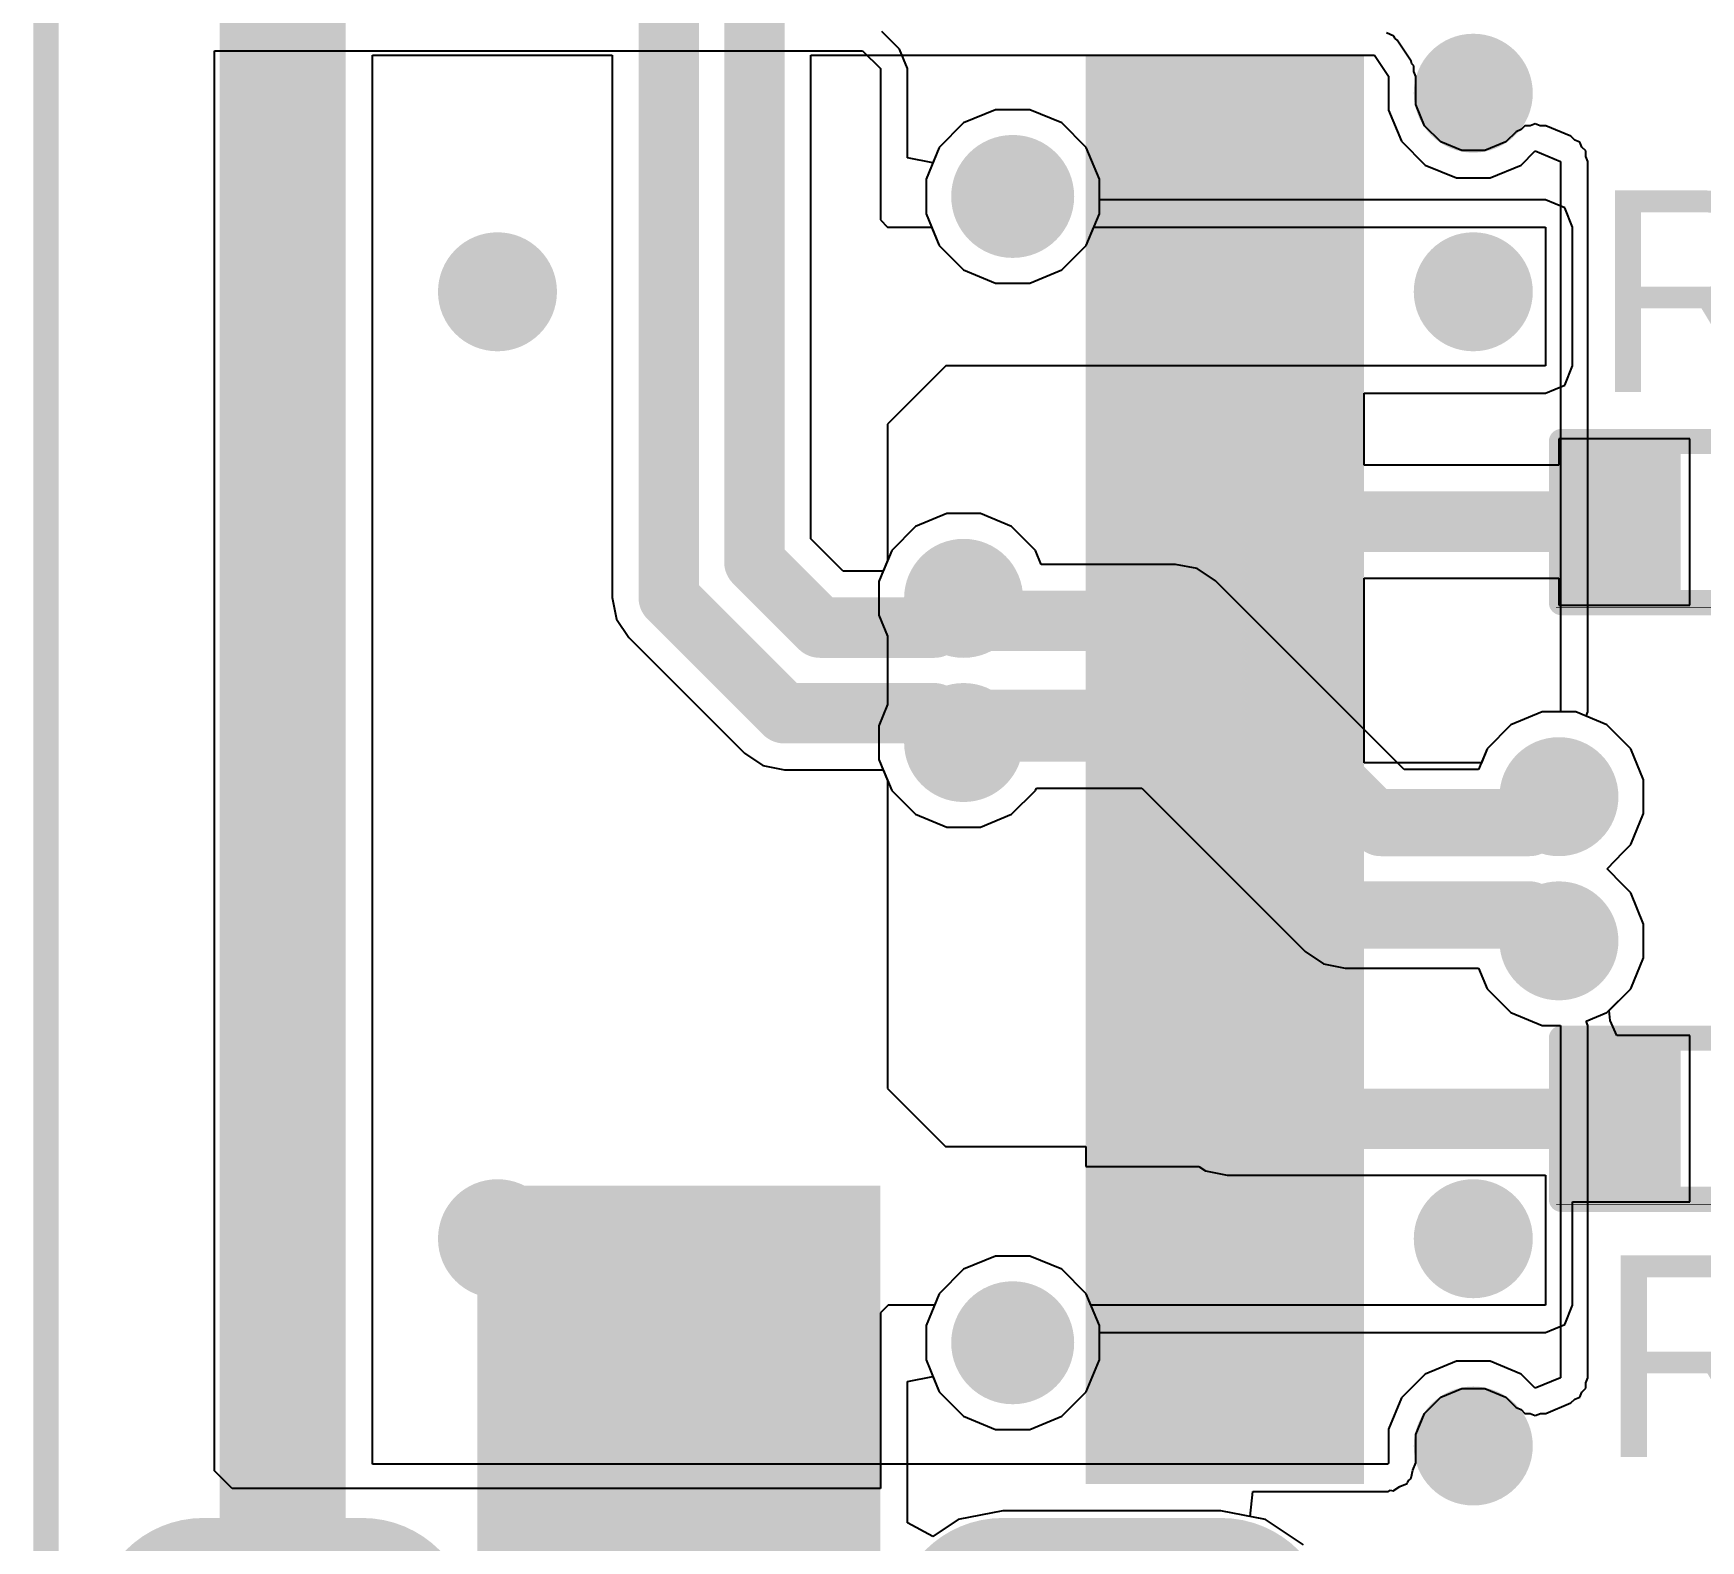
# Model space of a CAD drawing. Header units: millimetres. Extents: x -4.8 to 36.7, y -5.3 to 57.6.
# Drawn here: x -4.8 to 3.6, y 21.84 to 29.44 of the extents above; entities that cross this region are included whole.
import ezdxf

# ---------------------------------------------------------------- set-up
doc = ezdxf.new("R2010")
doc.units = ezdxf.units.MM
for name, color, linetype in [('BottomLayer', 5, 'Continuous'), ('BottomSolder', 6, 'Continuous'), ('MultiLayer', 9, 'Continuous'), ('PadHoleLayer', 156, 'Continuous'), ('TopLayer', 1, 'Continuous'), ('TopOverlay', 2, 'Continuous'), ('TopPaste', 8, 'Continuous'), ('TopSolder', 216, 'Continuous'), ('ViaHoleLayer', 16, 'Continuous')]:
    doc.layers.add(name, color=color, linetype=linetype)
doc.styles.add('Arial', font='arial.ttf', dxfattribs={"height": 0.2})

# ---------------------------------------------------------------- blocks, each defined once
blk = doc.blocks.new('R___0402_67')
at = {"layer": 'TopLayer'}
for points in [[(-0.6985, -0.3175), (-0.6985, 0.3175), (-0.2412999999999999, 0.3175), (-0.2413, -0.3175)], [(0.2412999999999999, -0.3175), (0.2413, 0.3175), (0.6985, 0.3175), (0.6985, -0.3175)]]:
    blk.add_hatch(color=1, dxfattribs=at).paths.add_polyline_path(points)
at = {"layer": 'TopPaste'}
for points in [[(-0.6985, -0.3175), (-0.6985, 0.3175), (-0.2412999999999999, 0.3175), (-0.2413, -0.3175)], [(0.2412999999999999, -0.3175), (0.2413, 0.3175), (0.6985, 0.3175), (0.6985, -0.3175)]]:
    blk.add_hatch(color=8, dxfattribs=at).paths.add_polyline_path(points)
at = {"layer": 'TopSolder'}
for points in [[(-0.75350116, -0.37250116), (-0.75350116, 0.37250116), (-0.1862988399999999, 0.37250116), (-0.18629884, -0.37250116)], [(0.1862988399999999, -0.37250116), (0.18629884, 0.37250116), (0.75350116, 0.37250116), (0.75350116, -0.37250116)]]:
    blk.add_hatch(color=216, dxfattribs=at).paths.add_polyline_path(points)
at = {"layer": 'TopOverlay'}
for points, const_width in [([(-0.7874, 0.4064), (0.7874, 0.4064)], 0.127), ([(-0.7874, -0.4064), (-0.7874, 0.4064)], 0.127), ([(0.7874, -0.4064), (0.7874, 0.4064)], 0.127), ([(-0.7874, -0.4064), (0.7874, -0.4064)], 0.127), ([(-0.8128, -0.4318), (0.8128, -0.4318)], 0.0032258)]:
    blk.add_lwpolyline(points, dxfattribs=dict(at, const_width=const_width))
for points, const_width in [([(-0.8191499999999999, 0.4064, 1), (-0.7556499999999999, 0.4064, 1)], 0.0635), ([(-0.8191499999999999, 0.4064, 1), (-0.7556499999999999, 0.4064, 1)], 0.0635), ([(0.7556499999999999, 0.4064, 1), (0.8191499999999999, 0.4064, 1)], 0.0635), ([(0.7556499999999999, 0.4064, 1), (0.8191499999999999, 0.4064, 1)], 0.0635), ([(-0.8191499999999999, -0.4064, 1), (-0.7556499999999999, -0.4064, 1)], 0.0635), ([(-0.8191499999999999, -0.4064, 1), (-0.7556499999999999, -0.4064, 1)], 0.0635), ([(0.7556499999999999, -0.4064, 1), (0.8191499999999999, -0.4064, 1)], 0.0635), ([(0.7556499999999999, -0.4064, 1), (0.8191499999999999, -0.4064, 1)], 0.0635), ([(-0.81360518, -0.4318, 1), (-0.8119948199999999, -0.4318, 1)], 0.0016129), ([(0.8119948199999999, -0.4318, 1), (0.81360518, -0.4318, 1)], 0.0016129)]:
    blk.add_lwpolyline(points, format="xyb", close=True, dxfattribs=dict(at, const_width=const_width))
blk = doc.blocks.new('R___0402_68')
at = {"layer": 'TopLayer'}
for points in [[(-0.6985, -0.3175), (-0.6985, 0.3175), (-0.2412999999999999, 0.3175), (-0.2413, -0.3175)], [(0.2412999999999999, -0.3175), (0.2413, 0.3175), (0.6985, 0.3175), (0.6985, -0.3175)]]:
    blk.add_hatch(color=1, dxfattribs=at).paths.add_polyline_path(points)
at = {"layer": 'TopPaste'}
for points in [[(-0.6985, -0.3175), (-0.6985, 0.3175), (-0.2412999999999999, 0.3175), (-0.2413, -0.3175)], [(0.2412999999999999, -0.3175), (0.2413, 0.3175), (0.6985, 0.3175), (0.6985, -0.3175)]]:
    blk.add_hatch(color=8, dxfattribs=at).paths.add_polyline_path(points)
at = {"layer": 'TopSolder'}
for points in [[(-0.75350116, -0.37250116), (-0.75350116, 0.37250116), (-0.1862988399999999, 0.37250116), (-0.18629884, -0.37250116)], [(0.1862988399999999, -0.37250116), (0.18629884, 0.37250116), (0.75350116, 0.37250116), (0.75350116, -0.37250116)]]:
    blk.add_hatch(color=216, dxfattribs=at).paths.add_polyline_path(points)
at = {"layer": 'TopOverlay'}
for points, const_width in [([(-0.7874, 0.4064), (0.7874, 0.4064)], 0.127), ([(-0.7874, -0.4064), (-0.7874, 0.4064)], 0.127), ([(0.7874, -0.4064), (0.7874, 0.4064)], 0.127), ([(-0.7874, -0.4064), (0.7874, -0.4064)], 0.127), ([(-0.8128, -0.4318), (0.8128, -0.4318)], 0.0032258)]:
    blk.add_lwpolyline(points, dxfattribs=dict(at, const_width=const_width))
for points, const_width in [([(-0.8191499999999999, 0.4064, 1), (-0.7556499999999999, 0.4064, 1)], 0.0635), ([(-0.8191499999999999, 0.4064, 1), (-0.7556499999999999, 0.4064, 1)], 0.0635), ([(0.7556499999999999, 0.4064, 1), (0.8191499999999999, 0.4064, 1)], 0.0635), ([(0.7556499999999999, 0.4064, 1), (0.8191499999999999, 0.4064, 1)], 0.0635), ([(-0.8191499999999999, -0.4064, 1), (-0.7556499999999999, -0.4064, 1)], 0.0635), ([(-0.8191499999999999, -0.4064, 1), (-0.7556499999999999, -0.4064, 1)], 0.0635), ([(0.7556499999999999, -0.4064, 1), (0.8191499999999999, -0.4064, 1)], 0.0635), ([(0.7556499999999999, -0.4064, 1), (0.8191499999999999, -0.4064, 1)], 0.0635), ([(-0.81360518, -0.4318, 1), (-0.8119948199999999, -0.4318, 1)], 0.0016129), ([(0.8119948199999999, -0.4318, 1), (0.81360518, -0.4318, 1)], 0.0016129)]:
    blk.add_lwpolyline(points, format="xyb", close=True, dxfattribs=dict(at, const_width=const_width))
blk = doc.blocks.new('TYPE_C_31_M_12__73')
at = {"layer": 'BottomLayer'}
h = blk.add_hatch(color=5, dxfattribs=at)
edge = h.paths.add_edge_path()
edge.add_arc((-4.3249977, 2.35500164), 0.4499991, 0, 180)
edge.add_line((-4.7749968, 2.35500164), (-4.7749968, 1.25499876))
edge.add_arc((-4.3249977, 1.25499876), 0.4499991, 180, 360)
edge.add_line((-3.8749986, 1.25499876), (-3.8749986, 2.35500164))
h = blk.add_hatch(color=5, dxfattribs=at)
edge = h.paths.add_edge_path()
edge.add_arc((4.32500024, 1.25499876), 0.4499991, 180, 360)
edge.add_line((4.77499934, 1.25499876), (4.77499934, 2.35500164))
edge.add_arc((4.32500024, 2.35500164), 0.4499991, 0, 180)
edge.add_line((3.87500114, 2.35500164), (3.87500114, 1.25499876))
h = blk.add_hatch(color=5, dxfattribs=at)
edge = h.paths.add_edge_path()
edge.add_arc((-4.3249977, -2.77499953), 0.4499991, 180, 360)
edge.add_line((-3.8749986, -2.77499953), (-3.8749986, -1.97499859))
edge.add_arc((-4.3249977, -1.97499859), 0.4499991, 0, 180)
edge.add_line((-4.7749968, -1.97499859), (-4.7749968, -2.77499953))
h = blk.add_hatch(color=5, dxfattribs=at)
edge = h.paths.add_edge_path()
edge.add_arc((4.32500024, -2.77499953), 0.4499991, 180, 360)
edge.add_line((4.77499934, -2.77499953), (4.77499934, -1.97499859))
edge.add_arc((4.32500024, -1.97499859), 0.4499991, 0, 180)
edge.add_line((3.87500114, -1.97499859), (3.87500114, -2.77499953))
at = {"layer": 'BottomSolder'}
h = blk.add_hatch(color=6, dxfattribs=at)
edge = h.paths.add_edge_path()
edge.add_arc((-4.3249977, 2.35500164), 0.5515991, 0, 180)
edge.add_line((-4.8765968, 2.35500164), (-4.8765968, 1.25499876))
edge.add_arc((-4.3249977, 1.25499876), 0.5515991, 180, 360)
edge.add_line((-3.7733986, 1.25499876), (-3.7733986, 2.35500164))
h = blk.add_hatch(color=6, dxfattribs=at)
edge = h.paths.add_edge_path()
edge.add_arc((4.32500024, 1.25499876), 0.5515991, 180, 360)
edge.add_line((4.876599339999999, 1.25499876), (4.876599339999999, 2.35500164))
edge.add_arc((4.32500024, 2.35500164), 0.5515991, 0, 180)
edge.add_line((3.77340114, 2.35500164), (3.77340114, 1.25499876))
h = blk.add_hatch(color=6, dxfattribs=at)
edge = h.paths.add_edge_path()
edge.add_arc((-2.8899993, 1.30499866), 0.1016, 0, 360)
h = blk.add_hatch(color=6, dxfattribs=at)
edge = h.paths.add_edge_path()
edge.add_arc((2.89000184, 1.30499866), 0.1016, 0, 360)
h = blk.add_hatch(color=6, dxfattribs=at)
edge = h.paths.add_edge_path()
edge.add_arc((-4.3249977, -2.77499953), 0.5515991, 180, 360)
edge.add_line((-3.7733986, -2.77499953), (-3.7733986, -1.97499859))
edge.add_arc((-4.3249977, -1.97499859), 0.5515991, 0, 180)
edge.add_line((-4.8765968, -1.97499859), (-4.8765968, -2.77499953))
h = blk.add_hatch(color=6, dxfattribs=at)
edge = h.paths.add_edge_path()
edge.add_arc((4.32500024, -2.77499953), 0.5515991, 180, 360)
edge.add_line((4.876599339999999, -2.77499953), (4.876599339999999, -1.97499859))
edge.add_arc((4.32500024, -1.97499859), 0.5515991, 0, 180)
edge.add_line((3.77340114, -1.97499859), (3.77340114, -2.77499953))
at = {"layer": 'MultiLayer'}
h = blk.add_hatch(color=9, dxfattribs=at)
edge = h.paths.add_edge_path()
edge.add_arc((-4.3249977, 2.35500164), 0.4499991, 0, 180)
edge.add_line((-4.7749968, 2.35500164), (-4.7749968, 1.25499876))
edge.add_arc((-4.3249977, 1.25499876), 0.4499991, 180, 360)
edge.add_line((-3.8749986, 1.25499876), (-3.8749986, 2.35500164))
h = blk.add_hatch(color=9, dxfattribs=at)
edge = h.paths.add_edge_path()
edge.add_arc((4.32500024, 1.25499876), 0.4499991, 180, 360)
edge.add_line((4.77499934, 1.25499876), (4.77499934, 2.35500164))
edge.add_arc((4.32500024, 2.35500164), 0.4499991, 0, 180)
edge.add_line((3.87500114, 2.35500164), (3.87500114, 1.25499876))
h = blk.add_hatch(color=9, dxfattribs=at)
edge = h.paths.add_edge_path()
edge.add_arc((-4.3249977, -2.77499953), 0.4499991, 180, 360)
edge.add_line((-3.8749986, -2.77499953), (-3.8749986, -1.97499859))
edge.add_arc((-4.3249977, -1.97499859), 0.4499991, 0, 180)
edge.add_line((-4.7749968, -1.97499859), (-4.7749968, -2.77499953))
h = blk.add_hatch(color=9, dxfattribs=at)
edge = h.paths.add_edge_path()
edge.add_arc((4.32500024, -2.77499953), 0.4499991, 180, 360)
edge.add_line((4.77499934, -2.77499953), (4.77499934, -1.97499859))
edge.add_arc((4.32500024, -1.97499859), 0.4499991, 0, 180)
edge.add_line((3.87500114, -1.97499859), (3.87500114, -2.77499953))
at = {"layer": 'PadHoleLayer'}
h = blk.add_hatch(color=156, dxfattribs=at)
edge = h.paths.add_edge_path()
edge.add_arc((-4.3249977, 1.25500003), 0.2999994, 180, 360)
edge.add_line((-4.0249983, 1.25500003), (-4.0249983, 2.35500037))
edge.add_arc((-4.3249977, 2.35500037), 0.2999994, 0, 180)
edge.add_line((-4.6249971, 2.35500037), (-4.6249971, 1.25500003))
h = blk.add_hatch(color=156, dxfattribs=at)
edge = h.paths.add_edge_path()
edge.add_arc((4.32500024, 1.25500003), 0.2999994, 180, 360)
edge.add_line((4.62499964, 1.25500003), (4.62499964, 2.35500037))
edge.add_arc((4.32500024, 2.35500037), 0.2999994, 0, 180)
edge.add_line((4.02500084, 2.35500037), (4.02500084, 1.25500003))
h = blk.add_hatch(color=156, dxfattribs=at)
edge = h.paths.add_edge_path()
edge.add_arc((-2.8899993, 1.30499866), 0.30999938, 0, 360)
h = blk.add_hatch(color=156, dxfattribs=at)
edge = h.paths.add_edge_path()
edge.add_arc((2.89000184, 1.30499866), 0.30999938, 0, 360)
h = blk.add_hatch(color=156, dxfattribs=at)
edge = h.paths.add_edge_path()
edge.add_arc((-4.3249977, -2.77499953), 0.2999994, 180, 360)
edge.add_line((-4.0249983, -2.77499953), (-4.0249983, -1.97499859))
edge.add_arc((-4.3249977, -1.97499859), 0.2999994, 0, 180)
edge.add_line((-4.6249971, -1.97499859), (-4.6249971, -2.77499953))
h = blk.add_hatch(color=156, dxfattribs=at)
edge = h.paths.add_edge_path()
edge.add_arc((4.32500024, -2.77499953), 0.2999994, 180, 360)
edge.add_line((4.62499964, -2.77499953), (4.62499964, -1.97499859))
edge.add_arc((4.32500024, -1.97499859), 0.2999994, 0, 180)
edge.add_line((4.02500084, -1.97499859), (4.02500084, -2.77499953))
at = {"layer": 'TopLayer'}
for points in [[(-3.49999808, 2.97499913), (-2.89999928, 2.97499913), (-2.89999928, 1.77499899), (-3.49999808, 1.77499899)], [(-2.69999714, 2.97499913), (-2.09999834, 2.97499913), (-2.09999834, 1.77499899), (-2.69999714, 1.77499899)], [(-1.8999962, 2.97499913), (-1.5999968, 2.97499913), (-1.5999968, 1.77499899), (-1.8999962, 1.77499899)], [(-1.3999972, 2.97499913), (-1.0999978, 2.97499913), (-1.0999978, 1.77499899), (-1.3999972, 1.77499899)], [(-0.8999982, 2.97499913), (-0.5999987999999999, 2.97499913), (-0.5999987999999999, 1.77499899), (-0.8999982, 1.77499899)], [(-0.3999992, 2.97499913), (-0.0999998, 2.97499913), (-0.0999998, 1.77499899), (-0.3999992, 1.77499899)], [(0.4000017400000001, 1.77499899), (0.1000023400000001, 1.77499899), (0.1000023399999999, 2.97499913), (0.4000017399999999, 2.97499913)], [(0.90000074, 1.77499899), (0.60000134, 1.77499899), (0.6000013399999998, 2.97499913), (0.90000074, 2.97499913)], [(1.39999974, 1.77499899), (1.10000034, 1.77499899), (1.10000034, 2.97499913), (1.39999974, 2.97499913)], [(1.89999874, 1.77499899), (1.59999934, 1.77499899), (1.59999934, 2.97499913), (1.89999874, 2.97499913)], [(2.69999968, 1.77499899), (2.10000088, 1.77499899), (2.10000088, 2.97499913), (2.69999968, 2.97499913)], [(2.90000182, 2.97499913), (3.50000062, 2.97499913), (3.50000062, 1.77499899), (2.90000182, 1.77499899)]]:
    blk.add_hatch(color=1, dxfattribs=at).paths.add_polyline_path(points)
h = blk.add_hatch(color=1, dxfattribs=at)
edge = h.paths.add_edge_path()
edge.add_arc((-4.3249977, 2.35500164), 0.4499991, 0, 180)
edge.add_line((-4.7749968, 2.35500164), (-4.7749968, 1.25499876))
edge.add_arc((-4.3249977, 1.25499876), 0.4499991, 180, 360)
edge.add_line((-3.8749986, 1.25499876), (-3.8749986, 2.35500164))
h = blk.add_hatch(color=1, dxfattribs=at)
edge = h.paths.add_edge_path()
edge.add_arc((4.32500024, 1.25499876), 0.4499991, 180, 360)
edge.add_line((4.77499934, 1.25499876), (4.77499934, 2.35500164))
edge.add_arc((4.32500024, 2.35500164), 0.4499991, 0, 180)
edge.add_line((3.87500114, 2.35500164), (3.87500114, 1.25499876))
h = blk.add_hatch(color=1, dxfattribs=at)
edge = h.paths.add_edge_path()
edge.add_arc((-4.3249977, -2.77499953), 0.4499991, 180, 360)
edge.add_line((-3.8749986, -2.77499953), (-3.8749986, -1.97499859))
edge.add_arc((-4.3249977, -1.97499859), 0.4499991, 0, 180)
edge.add_line((-4.7749968, -1.97499859), (-4.7749968, -2.77499953))
h = blk.add_hatch(color=1, dxfattribs=at)
edge = h.paths.add_edge_path()
edge.add_arc((4.32500024, -2.77499953), 0.4499991, 180, 360)
edge.add_line((4.77499934, -2.77499953), (4.77499934, -1.97499859))
edge.add_arc((4.32500024, -1.97499859), 0.4499991, 0, 180)
edge.add_line((3.87500114, -1.97499859), (3.87500114, -2.77499953))
at = {"layer": 'TopPaste'}
for points in [[(-3.49999808, 2.97499913), (-2.89999928, 2.97499913), (-2.89999928, 1.77499899), (-3.49999808, 1.77499899)], [(-2.69999714, 2.97499913), (-2.09999834, 2.97499913), (-2.09999834, 1.77499899), (-2.69999714, 1.77499899)], [(-1.8999962, 2.97499913), (-1.5999968, 2.97499913), (-1.5999968, 1.77499899), (-1.8999962, 1.77499899)], [(-1.3999972, 2.97499913), (-1.0999978, 2.97499913), (-1.0999978, 1.77499899), (-1.3999972, 1.77499899)], [(-0.8999982, 2.97499913), (-0.5999987999999999, 2.97499913), (-0.5999987999999999, 1.77499899), (-0.8999982, 1.77499899)], [(-0.3999992, 2.97499913), (-0.0999998, 2.97499913), (-0.0999998, 1.77499899), (-0.3999992, 1.77499899)], [(0.4000017400000001, 1.77499899), (0.1000023400000001, 1.77499899), (0.1000023399999999, 2.97499913), (0.4000017399999999, 2.97499913)], [(0.90000074, 1.77499899), (0.60000134, 1.77499899), (0.6000013399999998, 2.97499913), (0.90000074, 2.97499913)], [(1.39999974, 1.77499899), (1.10000034, 1.77499899), (1.10000034, 2.97499913), (1.39999974, 2.97499913)], [(1.89999874, 1.77499899), (1.59999934, 1.77499899), (1.59999934, 2.97499913), (1.89999874, 2.97499913)], [(2.69999968, 1.77499899), (2.10000088, 1.77499899), (2.10000088, 2.97499913), (2.69999968, 2.97499913)], [(2.90000182, 2.97499913), (3.50000062, 2.97499913), (3.50000062, 1.77499899), (2.90000182, 1.77499899)]]:
    blk.add_hatch(color=8, dxfattribs=at).paths.add_polyline_path(points)
at = {"layer": 'TopSolder'}
for points in [[(-3.60159808, 3.07659913), (-2.79839928, 3.07659913), (-2.79839928, 1.67339899), (-3.60159808, 1.67339899)], [(-2.80159714, 3.07659913), (-1.99839834, 3.07659913), (-1.99839834, 1.67339899), (-2.80159714, 1.67339899)], [(-2.0015962, 3.07659913), (-1.4983968, 3.07659913), (-1.4983968, 1.67339899), (-2.0015962, 1.67339899)], [(-1.5015972, 3.07659913), (-0.9983978, 3.07659913), (-0.9983978, 1.67339899), (-1.5015972, 1.67339899)], [(-1.0015982, 3.07659913), (-0.4983988, 3.07659913), (-0.4983988, 1.67339899), (-1.0015982, 1.67339899)], [(-0.5015992, 3.07659913), (0.0016002, 3.07659913), (0.0016002, 1.67339899), (-0.5015992, 1.67339899)], [(0.5016017400000001, 1.67339899), (-0.001597659999999926, 1.67339899), (-0.001597660000000074, 3.07659913), (0.5016017399999999, 3.07659913)], [(1.00160074, 1.67339899), (0.4984013400000001, 1.67339899), (0.4984013399999999, 3.07659913), (1.00160074, 3.07659913)], [(1.50159974, 1.67339899), (0.9984003399999999, 1.67339899), (0.9984003399999999, 3.07659913), (1.50159974, 3.07659913)], [(2.00159874, 1.67339899), (1.49839934, 1.67339899), (1.49839934, 3.07659913), (2.00159874, 3.07659913)], [(2.80159968, 1.67339899), (1.99840088, 1.67339899), (1.99840088, 3.07659913), (2.80159968, 3.07659913)], [(2.79840182, 3.07659913), (3.60160062, 3.07659913), (3.60160062, 1.67339899), (2.79840182, 1.67339899)]]:
    blk.add_hatch(color=216, dxfattribs=at).paths.add_polyline_path(points)
h = blk.add_hatch(color=216, dxfattribs=at)
edge = h.paths.add_edge_path()
edge.add_arc((-4.3249977, 2.35500164), 0.5515991, 0, 180)
edge.add_line((-4.8765968, 2.35500164), (-4.8765968, 1.25499876))
edge.add_arc((-4.3249977, 1.25499876), 0.5515991, 180, 360)
edge.add_line((-3.7733986, 1.25499876), (-3.7733986, 2.35500164))
h = blk.add_hatch(color=216, dxfattribs=at)
edge = h.paths.add_edge_path()
edge.add_arc((4.32500024, 1.25499876), 0.5515991, 180, 360)
edge.add_line((4.876599339999999, 1.25499876), (4.876599339999999, 2.35500164))
edge.add_arc((4.32500024, 2.35500164), 0.5515991, 0, 180)
edge.add_line((3.77340114, 2.35500164), (3.77340114, 1.25499876))
h = blk.add_hatch(color=216, dxfattribs=at)
edge = h.paths.add_edge_path()
edge.add_arc((-2.8899993, 1.30499866), 0.1016, 0, 360)
h = blk.add_hatch(color=216, dxfattribs=at)
edge = h.paths.add_edge_path()
edge.add_arc((2.89000184, 1.30499866), 0.1016, 0, 360)
h = blk.add_hatch(color=216, dxfattribs=at)
edge = h.paths.add_edge_path()
edge.add_arc((-4.3249977, -2.77499953), 0.5515991, 180, 360)
edge.add_line((-3.7733986, -2.77499953), (-3.7733986, -1.97499859))
edge.add_arc((-4.3249977, -1.97499859), 0.5515991, 0, 180)
edge.add_line((-4.8765968, -1.97499859), (-4.8765968, -2.77499953))
h = blk.add_hatch(color=216, dxfattribs=at)
edge = h.paths.add_edge_path()
edge.add_arc((4.32500024, -2.77499953), 0.5515991, 180, 360)
edge.add_line((4.876599339999999, -2.77499953), (4.876599339999999, -1.97499859))
edge.add_arc((4.32500024, -1.97499859), 0.5515991, 0, 180)
edge.add_line((3.77340114, -1.97499859), (3.77340114, -2.77499953))
at = {"layer": 'TopOverlay', "const_width": 0.127}
for points in [[(-4.44459868, -1.18100094), (-4.44459868, 0.4445990599999999)], [(4.44460122, -1.18100094), (4.44460122, 0.4445990599999999)], [(4.49540122, -3.568997179999999), (-4.49539868, -3.568997179999999)]]:
    blk.add_lwpolyline(points, dxfattribs=at)
at = {"layer": 'TopOverlay', "const_width": 0.0635}
for points in [[(-4.47634868, 0.4445990599999999, 1), (-4.41284868, 0.4445990599999999, 1)], [(4.41285122, 0.4445990599999999, 1), (4.47635122, 0.4445990599999999, 1)], [(-4.47634868, -1.18100094, 1), (-4.41284868, -1.18100094, 1)], [(4.41285122, -1.18100094, 1), (4.47635122, -1.18100094, 1)], [(-4.52714868, -3.568997179999999, 1), (-4.46364868, -3.568997179999999, 1)], [(4.46365122, -3.568997179999999, 1), (4.52715122, -3.568997179999999, 1)]]:
    blk.add_lwpolyline(points, format="xyb", close=True, dxfattribs=at)

msp = doc.modelspace()

# ---------------------------------------------------------------- hatches: boundary and pattern name
at = {"layer": 'BottomLayer'}
h = msp.add_hatch(color=5, dxfattribs=at)
edge = h.paths.add_edge_path()
edge.add_arc((2.4558244, 29.13709184), 0.2999994, 0, 360)
h = msp.add_hatch(color=5, dxfattribs=at)
edge = h.paths.add_edge_path()
edge.add_arc((-2.4638, 28.13588734), 0.2999994, 0, 360)
h = msp.add_hatch(color=5, dxfattribs=at)
edge = h.paths.add_edge_path()
edge.add_arc((2.4558244, 28.13588734), 0.2999994, 0, 360)
h = msp.add_hatch(color=5, dxfattribs=at)
edge = h.paths.add_edge_path()
edge.add_arc((-0.11383772, 26.59019066), 0.2999994, 0, 360)
h = msp.add_hatch(color=5, dxfattribs=at)
edge = h.paths.add_edge_path()
edge.add_arc((-0.11383772, 25.86319186), 0.2999994, 0, 360)
h = msp.add_hatch(color=5, dxfattribs=at)
edge = h.paths.add_edge_path()
edge.add_arc((2.8876244, 25.59019012), 0.2999994, 0, 360)
h = msp.add_hatch(color=5, dxfattribs=at)
edge = h.paths.add_edge_path()
edge.add_arc((2.8876244, 24.86319132), 0.2999994, 0, 360)
h = msp.add_hatch(color=5, dxfattribs=at)
edge = h.paths.add_edge_path()
edge.add_arc((-2.4638, 23.36128932), 0.2999994, 0, 360)
h = msp.add_hatch(color=5, dxfattribs=at)
edge = h.paths.add_edge_path()
edge.add_arc((2.4558244, 23.36128932), 0.2999994, 0, 360)
h = msp.add_hatch(color=5, dxfattribs=at)
edge = h.paths.add_edge_path()
edge.add_arc((2.4558244, 22.31629014), 0.2999994, 0, 360)
at = {"layer": 'TopLayer'}
h = msp.add_hatch(color=1, dxfattribs=at)
edge = h.paths.add_edge_path()
edge.add_arc((2.4558244, 29.13709184), 0.2999994, 0, 360)
h = msp.add_hatch(color=1, dxfattribs=at)
edge = h.paths.add_edge_path()
edge.add_arc((-2.4638, 28.13588734), 0.2999994, 0, 360)
h = msp.add_hatch(color=1, dxfattribs=at)
edge = h.paths.add_edge_path()
edge.add_arc((2.4558244, 28.13588734), 0.2999994, 0, 360)
h = msp.add_hatch(color=1, dxfattribs=at)
edge = h.paths.add_edge_path()
edge.add_arc((-0.11383772, 26.59019066), 0.2999994, 0, 360)
h = msp.add_hatch(color=1, dxfattribs=at)
edge = h.paths.add_edge_path()
edge.add_arc((-0.11383772, 25.86319186), 0.2999994, 0, 360)
h = msp.add_hatch(color=1, dxfattribs=at)
edge = h.paths.add_edge_path()
edge.add_arc((2.8876244, 25.59019012), 0.2999994, 0, 360)
h = msp.add_hatch(color=1, dxfattribs=at)
edge = h.paths.add_edge_path()
edge.add_arc((2.8876244, 24.86319132), 0.2999994, 0, 360)
h = msp.add_hatch(color=1, dxfattribs=at)
edge = h.paths.add_edge_path()
edge.add_arc((-2.4638, 23.36128932), 0.2999994, 0, 360)
msp.add_hatch(color=1, dxfattribs=at).paths.add_polyline_path([(-2.5654, 5.232399999999999), (-0.5334, 5.232399999999999), (-0.5334, 23.6294168), (-2.5654, 23.6294168)])
h = msp.add_hatch(color=1, dxfattribs=at)
edge = h.paths.add_edge_path()
edge.add_arc((2.4558244, 23.36128932), 0.2999994, 0, 360)
h = msp.add_hatch(color=1, dxfattribs=at)
edge = h.paths.add_edge_path()
edge.add_arc((2.4558244, 22.31629014), 0.2999994, 0, 360)
at = {"layer": 'ViaHoleLayer'}
h = msp.add_hatch(color=16, dxfattribs=at)
edge = h.paths.add_edge_path()
edge.add_arc((2.4558244, 29.13709184), 0.1499997, 0, 360)
h = msp.add_hatch(color=16, dxfattribs=at)
edge = h.paths.add_edge_path()
edge.add_arc((-2.4638, 28.13588734), 0.1499997, 0, 360)
h = msp.add_hatch(color=16, dxfattribs=at)
edge = h.paths.add_edge_path()
edge.add_arc((2.4558244, 28.13588734), 0.1499997, 0, 360)
h = msp.add_hatch(color=16, dxfattribs=at)
edge = h.paths.add_edge_path()
edge.add_arc((-0.11383772, 26.59019066), 0.1499997, 0, 360)
h = msp.add_hatch(color=16, dxfattribs=at)
edge = h.paths.add_edge_path()
edge.add_arc((-0.11383772, 25.86319186), 0.1499997, 0, 360)
h = msp.add_hatch(color=16, dxfattribs=at)
edge = h.paths.add_edge_path()
edge.add_arc((2.8876244, 25.59019012), 0.1499997, 0, 360)
h = msp.add_hatch(color=16, dxfattribs=at)
edge = h.paths.add_edge_path()
edge.add_arc((2.8876244, 24.86319132), 0.1499997, 0, 360)
h = msp.add_hatch(color=16, dxfattribs=at)
edge = h.paths.add_edge_path()
edge.add_arc((-2.4638, 23.36128932), 0.1499997, 0, 360)
h = msp.add_hatch(color=16, dxfattribs=at)
edge = h.paths.add_edge_path()
edge.add_arc((2.4558244, 23.36128932), 0.1499997, 0, 360)
h = msp.add_hatch(color=16, dxfattribs=at)
edge = h.paths.add_edge_path()
edge.add_arc((2.4558244, 22.31629014), 0.1499997, 0, 360)

# ---------------------------------------------------------------- linework, layer by layer
at = {"layer": 'BottomLayer'}
for p, q in [((2.05578456, 29.42558504), (2.01873866, 29.44092918)), ((2.06117444, 29.41257516), (2.05578456, 29.42558504)), ((2.0728813, 29.40475196), (2.06117444, 29.41257516)), ((2.14343488, 29.299154), (2.0728813, 29.40475196)), ((-3.09308754, 29.32839194), (-1.8850737, 29.3283894)), ((-3.09308754, 22.2249873), (-3.09308754, 29.32839194)), ((-1.8850737, 29.3283894), (-1.8850737, 26.59394732)), ((-0.8835263, 29.32838686), (1.9585813, 29.32838178)), ((-0.8835263, 26.89079204), (-0.8835263, 29.32838686)), ((1.9585813, 29.32838178), (2.02913742, 29.22278382)), ((2.14616538, 29.28543292), (2.14343488, 29.299154)), ((2.15607392, 29.27554724), (2.14616538, 29.28543292)), ((2.15610948, 29.24660394), (2.15607392, 29.27554724)), ((2.02913742, 29.22278382), (2.028825, 29.2220269)), ((2.028825, 29.2220269), (2.028825, 29.05215678)), ((2.1662898, 29.2220269), (2.15610948, 29.24660394)), ((2.1662898, 29.07950242), (2.1662898, 29.2220269)), ((0.04677918, 29.05369094), (-0.11383772, 28.98716326)), ((0.22062694, 29.05369094), (0.04677918, 29.05369094)), ((0.3812438399999999, 28.98716326), (0.22062694, 29.05369094)), ((2.028825, 29.05215678), (2.09383376, 28.8952178)), ((2.21036896, 28.97308912), (2.1662898, 29.07950242)), ((-0.11383772, 28.98716326), (-0.23676864, 28.86423234)), ((0.5041747599999999, 28.86423234), (0.3812438399999999, 28.98716326)), ((2.29182168, 28.8916364), (2.21036896, 28.97308912)), ((2.67138912, 28.94319586), (2.61982966, 28.8916364)), ((2.69664942, 28.95365812), (2.67138912, 28.94319586)), ((2.7159839, 28.97299514), (2.69664942, 28.95365812)), ((2.74332446, 28.97299514), (2.7159839, 28.97299514)), ((2.76858984, 28.98345994), (2.74332446, 28.97299514)), ((2.79385776, 28.9729926), (2.76858984, 28.98345994)), ((2.82119578, 28.9729926), (2.79385776, 28.9729926)), ((2.94819832, 28.92038666), (2.82119578, 28.9729926)), ((2.96753026, 28.90105472), (2.94819832, 28.92038666)), ((-0.23676864, 28.86423234), (-0.30329632, 28.70361544)), ((0.5707024399999999, 28.70361544), (0.5041747599999999, 28.86423234)), ((2.09383376, 28.8952178), (2.21395036, 28.7751012)), ((2.39823244, 28.84755724), (2.29182168, 28.8916364)), ((2.51341382, 28.84755724), (2.39823244, 28.84755724)), ((2.61982966, 28.8916364), (2.51341382, 28.84755724)), ((2.69769844, 28.7751012), (2.76858984, 28.8459926)), ((2.76858984, 28.8459926), (2.89559238, 28.79338666)), ((2.99279564, 28.89058992), (2.96753026, 28.90105472)), ((3.00326044, 28.86532708), (2.99279564, 28.89058992)), ((3.02259492, 28.8459926), (3.00326044, 28.86532708)), ((3.02259492, 28.81864442), (3.02259492, 28.8459926)), ((2.21395036, 28.7751012), (2.37088934, 28.71009244)), ((2.54075946, 28.71009244), (2.69769844, 28.7751012)), ((2.89559238, 28.79338666), (2.89559746, 26.01718952)), ((3.03305718, 28.79338666), (3.02259492, 28.81864442)), ((3.03306226, 26.01718952), (3.03305718, 28.79338666)), ((-0.30329632, 28.70361544), (-0.30329632, 28.52976768)), ((0.5707024399999999, 28.52976768), (0.5707024399999999, 28.70361544)), ((2.37088934, 28.71009244), (2.54075946, 28.71009244)), ((-0.30329632, 28.52976768), (-0.23676864, 28.36915078)), ((0.5041747599999999, 28.36915078), (0.5707024399999999, 28.52976768)), ((-0.23676864, 28.36915078), (-0.11383772, 28.24621986)), ((0.3812438399999999, 28.24621986), (0.5041747599999999, 28.36915078)), ((-0.11383772, 28.24621986), (0.04677918, 28.17969218)), ((0.22062694, 28.17969218), (0.3812438399999999, 28.24621986)), ((0.04677918, 28.17969218), (0.22062694, 28.17969218)), ((-0.19877278, 27.01719006), (-0.35571176, 26.9521813)), ((-0.02890266, 27.01719006), (-0.19877278, 27.01719006)), ((0.12803632, 26.9521813), (-0.02890266, 27.01719006)), ((-0.35571176, 26.9521813), (-0.47582836, 26.8320647)), ((0.24815292, 26.8320647), (0.12803632, 26.9521813)), ((-0.7202017599999999, 26.72746496), (-0.8835263, 26.89079204)), ((-0.47582836, 26.8320647), (-0.51915568, 26.72746496)), ((0.2773553, 26.761567), (0.24815292, 26.8320647)), ((0.95480124, 26.761567), (0.2773553, 26.761567)), ((0.95481394, 26.76156954), (0.95480124, 26.761567)), ((1.06383074, 26.73988302), (0.95481394, 26.76156954)), ((1.15625118, 26.67813054), (1.06383074, 26.73988302)), ((-0.51915568, 26.72746496), (-0.7202017599999999, 26.72746496)), ((2.10691476, 25.72746442), (1.15625118, 26.67813054)), ((-1.8850737, 26.59394732), (-1.88507624, 26.59393462)), ((-1.88507624, 26.59393462), (-1.86338972, 26.48491782)), ((-1.86338972, 26.48491782), (-1.80163724, 26.39249738)), ((-1.80163724, 26.39249738), (-1.21849896, 25.80936164)), ((2.80268934, 26.01718952), (2.64575036, 25.95218076)), ((2.89559746, 26.01718952), (2.80268934, 26.01718952)), ((3.02420274, 25.99579764), (3.03306226, 26.01718952)), ((3.12949844, 25.95218076), (3.02420274, 25.99579764)), ((2.64575036, 25.95218076), (2.52563376, 25.83206416)), ((3.24961504, 25.83206416), (3.12949844, 25.95218076)), ((-1.21849896, 25.80936164), (-1.21849388, 25.80935402)), ((-1.21849388, 25.80935402), (-1.12607344, 25.74760154)), ((2.52563376, 25.83206416), (2.48230644, 25.72746442)), ((3.3146238, 25.67512518), (3.24961504, 25.83206416)), ((-1.12607344, 25.74760154), (-1.01705664, 25.72591502)), ((-1.01705664, 25.72591502), (-1.01704394, 25.72591756)), ((-1.01704394, 25.72591756), (-0.51915568, 25.72591756)), ((-0.51915568, 25.72591756), (-0.47582836, 25.62131782)), ((2.48230644, 25.72746442), (2.10691476, 25.72746442)), ((3.3146238, 25.50525506), (3.3146238, 25.67512518)), ((-0.47582836, 25.62131782), (-0.35571176, 25.50120122)), ((0.12803632, 25.50120122), (0.24815292, 25.62131782)), ((0.24815292, 25.62131782), (0.25322022, 25.63354792)), ((0.25322022, 25.63354792), (0.7844282, 25.63354792)), ((0.7844282, 25.63354792), (1.60862264, 24.80935348)), ((-0.35571176, 25.50120122), (-0.19877278, 25.43619246)), ((-0.02890266, 25.43619246), (0.12803632, 25.50120122)), ((3.24961504, 25.34831608), (3.3146238, 25.50525506)), ((-0.19877278, 25.43619246), (-0.02890266, 25.43619246)), ((3.1309564, 25.22669072), (3.210956239999999, 25.30965728)), ((3.210956239999999, 25.30965728), (3.24961504, 25.34831608)), ((3.210956239999999, 25.14372416), (3.1309564, 25.22669072)), ((3.24961504, 25.10506536), (3.210956239999999, 25.14372416)), ((3.3146238, 24.94812638), (3.24961504, 25.10506536)), ((3.3146238, 24.77825626), (3.3146238, 24.94812638)), ((1.60862264, 24.80935348), (1.70104308, 24.747601)), ((1.70104308, 24.747601), (1.81005988, 24.72591448)), ((1.81005988, 24.72591448), (1.81007258, 24.72591702)), ((1.81007258, 24.72591702), (2.48230644, 24.72591702)), ((2.48230644, 24.72591702), (2.52563376, 24.62131728)), ((3.24961504, 24.62131728), (3.3146238, 24.77825626)), ((2.52563376, 24.62131728), (2.64575036, 24.50120068)), ((3.12949844, 24.50120068), (3.24961504, 24.62131728)), ((2.64575036, 24.50120068), (2.80268934, 24.43619192)), ((3.02420528, 24.45758634), (3.12949844, 24.50120068)), ((2.80268934, 24.43619192), (2.89560254, 24.43619192)), ((2.89560254, 24.43619192), (2.89560762, 22.65998008)), ((3.03306734, 24.43619192), (3.02420528, 24.45758634)), ((3.03307242, 22.65998008), (3.03306734, 24.43619192)), ((-0.11383772, 23.20716212), (-0.23676864, 23.0842312)), ((0.04677918, 23.2736898), (-0.11383772, 23.20716212)), ((0.22062694, 23.2736898), (0.04677918, 23.2736898)), ((0.3812438399999999, 23.20716212), (0.22062694, 23.2736898)), ((0.5041747599999999, 23.0842312), (0.3812438399999999, 23.20716212)), ((-0.23676864, 23.0842312), (-0.30329632, 22.9236143)), ((0.5707024399999999, 22.9236143), (0.5041747599999999, 23.0842312)), ((-0.30329632, 22.9236143), (-0.30329632, 22.74976654)), ((0.5707024399999999, 22.74976654), (0.5707024399999999, 22.9236143)), ((-0.30329632, 22.74976654), (-0.23676864, 22.58914964)), ((0.5041747599999999, 22.58914964), (0.5707024399999999, 22.74976654)), ((2.37088934, 22.74328954), (2.21395036, 22.67828078)), ((2.54075946, 22.74328954), (2.37088934, 22.74328954)), ((2.69769844, 22.67828078), (2.54075946, 22.74328954)), ((2.21395036, 22.67828078), (2.09383376, 22.55816418)), ((2.76860508, 22.60737414), (2.69769844, 22.67828078)), ((2.89560762, 22.65998008), (2.76860508, 22.60737414)), ((3.02261016, 22.63471978), (3.03307242, 22.65998008)), ((3.02261016, 22.60737414), (3.02261016, 22.63471978)), ((-0.23676864, 22.58914964), (-0.11383772, 22.46621872)), ((0.3812438399999999, 22.46621872), (0.5041747599999999, 22.58914964)), ((2.09383376, 22.55816418), (2.028825, 22.4012252)), ((2.21036896, 22.48029286), (2.29182168, 22.56174558)), ((2.29182168, 22.56174558), (2.39823498, 22.60582474)), ((2.39823498, 22.60582474), (2.51341636, 22.60582474)), ((2.51341636, 22.60582474), (2.61982966, 22.56174304)), ((2.61982966, 22.56174304), (2.67140182, 22.51017088)), ((2.82120848, 22.4803716), (2.94821356, 22.53298008)), ((2.94821356, 22.53298008), (2.9675455, 22.55231202)), ((2.9675455, 22.55231202), (2.99281088, 22.56277682)), ((2.99281088, 22.56277682), (3.00327568, 22.58803966)), ((3.00327568, 22.58803966), (3.02261016, 22.60737414)), ((-0.11383772, 22.46621872), (0.04677918, 22.39969104)), ((0.22062694, 22.39969104), (0.3812438399999999, 22.46621872)), ((2.1662898, 22.3738821), (2.21036896, 22.48029286)), ((2.67140182, 22.51017088), (2.69666466, 22.49970608)), ((2.69666466, 22.49970608), (2.71599914, 22.4803716)), ((2.71599914, 22.4803716), (2.74334224, 22.4803716)), ((2.74334224, 22.4803716), (2.76860508, 22.4699068)), ((2.76860508, 22.4699068), (2.79386792, 22.4803716)), ((2.79386792, 22.4803716), (2.82120848, 22.4803716)), ((0.04677918, 22.39969104), (0.22062694, 22.39969104)), ((2.028825, 22.4012252), (2.028825, 22.23135762)), ((2.1662898, 22.23135762), (2.1662898, 22.3738821)), ((2.02458066, 22.22500508), (-3.09308754, 22.2249873)), ((2.028825, 22.23135762), (2.02458066, 22.22500508)), ((2.143125, 22.15498998), (2.15094566, 22.19431172)), ((2.15094566, 22.19431172), (2.1662898, 22.23135762)), ((2.05140306, 22.09018188), (2.08473802, 22.11245768)), ((2.08473802, 22.11245768), (2.12178392, 22.12780182)), ((2.12178392, 22.12780182), (2.12408008, 22.13334664)), ((2.12408008, 22.13334664), (2.12602826, 22.13415436)), ((2.12602826, 22.13415436), (2.12940392, 22.14230522)), ((2.12940392, 22.14230522), (2.13888066, 22.14863744)), ((2.13888066, 22.14863744), (2.143125, 22.15498998)), ((1.33179058, 21.96053774), (1.34430008, 22.08753774)), ((1.34430008, 22.08753774), (2.02458066, 22.08754028)), ((2.02458066, 22.08754028), (2.03759054, 22.09293016)), ((2.03759054, 22.09293016), (2.05140306, 22.09018188)), ((1.40883894, 21.94521138), (1.33179058, 21.96053774)), ((1.59969962, 21.8176856), (1.40883894, 21.94521138))]:
    msp.add_line(p, q, dxfattribs=at)
for points, const_width in [([(-1.6002, 26.59393462), (-1.6002, 32.1332225)], 0.3048), ([(-1.1684, 26.77279125999999), (-1.1684, 31.95436586)], 0.3048), ([(-3.54629466, 21.40169202), (-3.54629466, 30.05168996)], 0.635), ([(-1.1684, 26.77279125999999), (-0.8382, 26.44259126)], 0.3048), ([(-1.6002, 26.59393462), (-1.01705664, 26.01079126)], 0.3048), ([(-0.26143712, 26.44259126), (-0.11383772, 26.59019066)], 0.3048), ([(-0.11383772, 26.59019066), (-0.00034036, 26.4766933)], 0.3048), ([(-0.8382, 26.44259126), (-0.26143712, 26.44259126)], 0.3048), ([(-0.00034036, 26.4766933), (0.95481394, 26.4766933)], 0.3048), ([(0.95481394, 26.4766933), (1.98891652, 25.44259072)], 0.3048), ([(-1.01705664, 26.01079126), (-0.26143712, 26.01079126)], 0.3048), ([(-0.26143712, 26.01079126), (-0.11383772, 25.86319186)], 0.3048), ([(-0.11383772, 25.86319186), (-0.05860795999999999, 25.91842162)], 0.3048), ([(-0.05860795999999999, 25.91842162), (0.90242898, 25.91842162)], 0.3048), ([(0.90242898, 25.91842162), (1.81005988, 25.01079072)], 0.3048), ([(2.740025, 25.44259072), (2.8876244, 25.59019012)], 0.3048), ([(1.98891652, 25.44259072), (2.740025, 25.44259072)], 0.3048), ([(1.81005988, 25.01079072), (2.740025, 25.01079072)], 0.3048), ([(2.740025, 25.01079072), (2.8876244, 24.86319132)], 0.3048)]:
    msp.add_lwpolyline(points, dxfattribs=dict(at, const_width=const_width))
at = {"layer": 'BottomLayer', "const_width": 0.1524}
for points in [[(-1.2446, 26.77279125999999, 1), (-1.0922, 26.77279125999999, 1)], [(-1.2446, 26.77279125999999, 1), (-1.0922, 26.77279125999999, 1)], [(-1.6764, 26.59393462, 1), (-1.524, 26.59393462, 1)], [(-1.6764, 26.59393462, 1), (-1.524, 26.59393462, 1)], [(-0.19003772, 26.59019066, 1), (-0.03763771999999999, 26.59019066, 1)], [(-0.19003772, 26.59019066, 1), (-0.03763771999999999, 26.59019066, 1)], [(-0.9143999999999999, 26.44259126, 1), (-0.7619999999999999, 26.44259126, 1)], [(-0.9143999999999999, 26.44259126, 1), (-0.7619999999999999, 26.44259126, 1)], [(-0.33763712, 26.44259126, 1), (-0.18523712, 26.44259126, 1)], [(-0.33763712, 26.44259126, 1), (-0.18523712, 26.44259126, 1)], [(-0.07654035999999999, 26.4766933, 1), (0.07585963999999999, 26.4766933, 1)], [(-0.07654035999999999, 26.4766933, 1), (0.07585963999999999, 26.4766933, 1)], [(0.8786139399999999, 26.4766933, 1), (1.03101394, 26.4766933, 1)], [(0.8786139399999999, 26.4766933, 1), (1.03101394, 26.4766933, 1)], [(-1.09325664, 26.01079126, 1), (-0.94085664, 26.01079126, 1)], [(-1.09325664, 26.01079126, 1), (-0.94085664, 26.01079126, 1)], [(-0.33763712, 26.01079126, 1), (-0.18523712, 26.01079126, 1)], [(-0.33763712, 26.01079126, 1), (-0.18523712, 26.01079126, 1)], [(-0.13480796, 25.91842162, 1), (0.01759204, 25.91842162, 1)], [(-0.13480796, 25.91842162, 1), (0.01759204, 25.91842162, 1)], [(0.82622898, 25.91842162, 1), (0.9786289799999999, 25.91842162, 1)], [(0.82622898, 25.91842162, 1), (0.9786289799999999, 25.91842162, 1)], [(-0.19003772, 25.86319186, 1), (-0.03763771999999999, 25.86319186, 1)], [(-0.19003772, 25.86319186, 1), (-0.03763771999999999, 25.86319186, 1)], [(2.8114244, 25.59019012, 1), (2.9638244, 25.59019012, 1)], [(1.91271652, 25.44259072, 1), (2.06511652, 25.44259072, 1)], [(1.91271652, 25.44259072, 1), (2.06511652, 25.44259072, 1)], [(2.663825, 25.44259072, 1), (2.816225, 25.44259072, 1)], [(2.663825, 25.44259072, 1), (2.816225, 25.44259072, 1)], [(1.73385988, 25.01079072, 1), (1.88625988, 25.01079072, 1)], [(1.73385988, 25.01079072, 1), (1.88625988, 25.01079072, 1)], [(2.663825, 25.01079072, 1), (2.816225, 25.01079072, 1)], [(2.663825, 25.01079072, 1), (2.816225, 25.01079072, 1)], [(2.8114244, 24.86319132, 1), (2.9638244, 24.86319132, 1)]]:
    msp.add_lwpolyline(points, format="xyb", close=True, dxfattribs=at)
at = {"layer": 'TopLayer'}
for p, q in [((-0.43617896, 29.35909038), (-0.52598066, 29.44889208)), ((-3.890899, 22.19148724), (-3.89089646, 29.35168882)), ((-3.89089646, 29.35168882), (-0.6231839199999999, 29.35168882)), ((-0.6231839199999999, 29.35168882), (-0.5333796799999999, 29.26188458)), ((-0.4361688, 29.35909038), (-0.43617896, 29.35909038)), ((-0.39590472, 29.26188458), (-0.4361688, 29.35909038)), ((-0.5333796799999999, 29.26188458), (-0.53338984, 28.49877206)), ((-0.39591996, 28.81187024), (-0.39591488, 29.26187188)), ((-0.39591488, 29.26187188), (-0.39590472, 29.26188458)), ((0.04677918, 29.05369094), (-0.11383772, 28.98716326)), ((0.22062694, 29.05369094), (0.04677918, 29.05369094)), ((0.3812438399999999, 28.98716326), (0.22062694, 29.05369094)), ((-0.11383772, 28.98716326), (-0.23676864, 28.86423234)), ((0.5041747599999999, 28.86423234), (0.3812438399999999, 28.98716326)), ((-0.23676864, 28.86423234), (-0.26891996, 28.7866074)), ((0.5707024399999999, 28.70361544), (0.5041747599999999, 28.86423234)), ((-0.26891996, 28.7866074), (-0.39591996, 28.81187024)), ((0.5707024399999999, 28.59966593999999), (0.5707024399999999, 28.70361544)), ((2.8194, 28.59966593999999), (0.5707024399999999, 28.59966593999999)), ((2.91660326, 28.5594044), (2.8194, 28.59966593999999)), ((-0.53338984, 28.49877206), (-0.49680876, 28.46219352)), ((2.9568648, 28.46220114), (2.91660326, 28.5594044)), ((-0.49680876, 28.46219352), (-0.42153332, 28.46220114)), ((-0.42153332, 28.46220114), (-0.2753106, 28.46220114)), ((-0.2753106, 28.46220114), (-0.23676864, 28.36915078)), ((0.5041747599999999, 28.36915078), (0.5427167199999999, 28.46220114)), ((0.5427167199999999, 28.46220114), (2.8194, 28.46220114)), ((2.8194, 28.46220114), (2.8194, 27.76219746)), ((2.9568648, 27.76219746), (2.9568648, 28.46220114)), ((-0.23676864, 28.36915078), (-0.11383772, 28.24621986)), ((0.3812438399999999, 28.24621986), (0.5041747599999999, 28.36915078)), ((-0.11383772, 28.24621986), (0.04677918, 28.17969218)), ((0.22062694, 28.17969218), (0.3812438399999999, 28.24621986)), ((0.04677918, 28.17969218), (0.22062694, 28.17969218)), ((-0.20320254, 27.76219746), (-0.49680622, 27.46859378)), ((2.8194, 27.76219746), (-0.20320254, 27.76219746)), ((2.91660326, 27.6649942), (2.9568648, 27.76219746)), ((2.8194, 27.62473266), (2.91660326, 27.6649942)), ((1.90530226, 27.26156346), (1.90530226, 27.62473266)), ((1.90530226, 27.62473266), (2.8194, 27.62473266)), ((-0.49680622, 27.46859378), (-0.49680622, 26.78142218)), ((3.5480244, 27.3939), (2.8876244, 27.3939)), ((2.8876244, 27.3939), (2.8876244, 27.26156346)), ((3.5480244, 26.5557), (3.5480244, 27.3939)), ((2.8876244, 27.26156346), (1.90530226, 27.26156346)), ((-0.49680622, 26.78142218), (-0.54083712, 26.67512572)), ((-0.54083712, 26.67512572), (-0.54083712, 26.5052556)), ((1.90530226, 25.76156392), (1.90530226, 26.69181606)), ((1.90530226, 26.69181606), (2.8876244, 26.69181606)), ((2.8876244, 26.69181606), (2.8876244, 26.5557)), ((-0.54083712, 26.5052556), (-0.49680622, 26.3989566)), ((2.8876244, 26.5557), (3.5480244, 26.5557)), ((-0.49680622, 26.3989566), (-0.49680622, 26.05442592)), ((-0.49680622, 26.05442592), (-0.54083712, 25.94812692)), ((2.80268934, 26.01718952), (2.64575036, 25.95218076)), ((2.97255946, 26.01718952), (2.80268934, 26.01718952)), ((3.12949844, 25.95218076), (2.97255946, 26.01718952)), ((-0.54083712, 25.94812692), (-0.54083712, 25.7782568)), ((2.64575036, 25.95218076), (2.52563376, 25.83206416)), ((3.24961504, 25.83206416), (3.12949844, 25.95218076)), ((2.52563376, 25.83206416), (2.49643138, 25.76156392)), ((3.3146238, 25.67512518), (3.24961504, 25.83206416)), ((-0.54083712, 25.7782568), (-0.4968036799999999, 25.6719578)), ((2.49643138, 25.76156392), (1.90530226, 25.76156392)), ((-0.4968036799999999, 25.6719578), (-0.4968036799999999, 24.11881384)), ((3.3146238, 25.50525506), (3.3146238, 25.67512518)), ((3.24961504, 25.34831608), (3.3146238, 25.50525506)), ((3.1309564, 25.22669072), (3.210956239999999, 25.30965728)), ((3.210956239999999, 25.30965728), (3.24961504, 25.34831608)), ((3.210956239999999, 25.14372416), (3.1309564, 25.22669072)), ((3.24961504, 25.10506536), (3.210956239999999, 25.14372416)), ((3.3146238, 24.94812638), (3.24961504, 25.10506536)), ((3.3146238, 24.77825626), (3.3146238, 24.94812638)), ((3.24961504, 24.62131728), (3.3146238, 24.77825626)), ((3.14048648, 24.51218872), (3.24961504, 24.62131728)), ((3.14673234, 24.46115758), (3.14048648, 24.51218872)), ((3.17942214, 24.38518872), (3.14673234, 24.46115758)), ((3.5480244, 24.38518872), (3.17942214, 24.38518872)), ((3.5480244, 23.54698872), (3.5480244, 24.38518872)), ((-0.4968036799999999, 24.11881384), (-0.20465542, 23.82669352)), ((-0.20465542, 23.82669352), (0.50210466, 23.82669352)), ((0.50210466, 23.82669352), (0.50210466, 23.72509352)), ((0.50210466, 23.72509352), (1.07207304, 23.72509352)), ((1.07207304, 23.72509352), (1.10529116, 23.702899)), ((1.10529116, 23.702899), (1.21430796, 23.68121502)), ((1.21430796, 23.68121502), (2.8194, 23.68121502)), ((2.8194, 23.68121502), (2.8194, 23.02669004)), ((2.9568648, 23.02669004), (2.9568648, 23.54698872)), ((2.9568648, 23.54698872), (3.5480244, 23.54698872)), ((-0.11383772, 23.20716212), (-0.23676864, 23.0842312)), ((0.04677918, 23.2736898), (-0.11383772, 23.20716212)), ((0.22062694, 23.2736898), (0.04677918, 23.2736898)), ((0.3812438399999999, 23.20716212), (0.22062694, 23.2736898)), ((0.5041747599999999, 23.0842312), (0.3812438399999999, 23.20716212)), ((-0.23676864, 23.0842312), (-0.260604, 23.02668496)), ((0.5280101199999999, 23.0266875), (0.5041747599999999, 23.0842312)), ((-0.5333974599999999, 22.98700762), (-0.53340254, 22.10169824)), ((-0.49372266, 23.02668496), (-0.5333974599999999, 22.98700762)), ((-0.260604, 23.02668496), (-0.49372266, 23.02668496)), ((2.8194, 23.02669004), (0.5280101199999999, 23.0266875)), ((2.91660326, 22.92948678), (2.9568648, 23.02669004)), ((0.5707024399999999, 22.8892227), (2.8194, 22.88922524)), ((0.5707024399999999, 22.74976654), (0.5707024399999999, 22.8892227)), ((2.8194, 22.88922524), (2.91660326, 22.92948678)), ((0.5041747599999999, 22.58914964), (0.5707024399999999, 22.74976654)), ((-0.3959352, 22.64154476), (-0.26893266, 22.66680506)), ((-0.3959352, 21.92790128), (-0.3959352, 22.64154476)), ((-0.26893266, 22.66680506), (-0.23676864, 22.58914964)), ((-0.23676864, 22.58914964), (-0.11383772, 22.46621872)), ((0.3812438399999999, 22.46621872), (0.5041747599999999, 22.58914964)), ((-0.11383772, 22.46621872), (0.04677918, 22.39969104)), ((0.22062694, 22.39969104), (0.3812438399999999, 22.46621872)), ((0.04677918, 22.39969104), (0.22062694, 22.39969104)), ((-3.801094759999999, 22.101683), (-3.890899, 22.19148724)), ((-0.53340254, 22.10169824), (-3.801094759999999, 22.101683)), ((-0.14142974, 21.94521138), (-0.2689352, 21.86001724)), ((0.08370316, 21.98999412), (-0.14142974, 21.94521138)), ((1.18370604, 21.98999412), (0.08370316, 21.98999412)), ((1.40883894, 21.94521138), (1.18370604, 21.98999412)), ((1.59969962, 21.8176856), (1.40883894, 21.94521138)), ((-0.2689352, 21.86001724), (-0.3959352, 21.92790128))]:
    msp.add_line(p, q, dxfattribs=at)
at = {"layer": 'TopLayer', "const_width": 0.3048}
for points in [[(1.20370346, 26.97668976), (3.21593464, 26.97668976)], [(3.21593464, 26.97668976), (3.2178244, 26.9748)], [(-0.11383772, 26.59019066), (-0.00033782, 26.47669076)], [(-0.00033782, 26.47669076), (1.20370346, 26.47669076)], [(-0.11383772, 25.86319186), (-0.00033782, 25.97669176)], [(-0.00033782, 25.97669176), (1.20370346, 25.97669176)], [(2.7741245, 25.47669022), (2.8876244, 25.59019012)], [(1.20370346, 25.47669022), (2.7741245, 25.47669022)], [(1.20370346, 24.97669122), (2.7741245, 24.97669122)], [(2.7741245, 24.97669122), (2.8876244, 24.86319132)], [(1.20370346, 23.97669322), (1.21430796, 23.96608872)], [(1.21430796, 23.96608872), (3.2178244, 23.96608872)]]:
    msp.add_lwpolyline(points, dxfattribs=at)
at = {"layer": 'TopLayer', "const_width": 0.1524}
for points in [[(1.12750346, 26.97668976, 1), (1.27990346, 26.97668976, 1)], [(3.13973464, 26.97668976, 1), (3.29213464, 26.97668976, 1)], [(3.13973464, 26.97668976, 1), (3.29213464, 26.97668976, 1)], [(3.1416244, 26.9748, 1), (3.2940244, 26.9748, 1)], [(-0.19003772, 26.59019066, 1), (-0.03763771999999999, 26.59019066, 1)], [(-0.07653781999999999, 26.47669076, 1), (0.07586218, 26.47669076, 1)], [(-0.07653781999999999, 26.47669076, 1), (0.07586218, 26.47669076, 1)], [(1.12750346, 26.47669076, 1), (1.27990346, 26.47669076, 1)], [(-0.07653781999999999, 25.97669176, 1), (0.07586218, 25.97669176, 1)], [(-0.07653781999999999, 25.97669176, 1), (0.07586218, 25.97669176, 1)], [(1.12750346, 25.97669176, 1), (1.27990346, 25.97669176, 1)], [(-0.19003772, 25.86319186, 1), (-0.03763771999999999, 25.86319186, 1)], [(2.8114244, 25.59019012, 1), (2.9638244, 25.59019012, 1)], [(1.12750346, 25.47669022, 1), (1.27990346, 25.47669022, 1)], [(2.6979245, 25.47669022, 1), (2.8503245, 25.47669022, 1)], [(2.6979245, 25.47669022, 1), (2.8503245, 25.47669022, 1)], [(1.12750346, 24.97669122, 1), (1.27990346, 24.97669122, 1)], [(2.6979245, 24.97669122, 1), (2.8503245, 24.97669122, 1)], [(2.6979245, 24.97669122, 1), (2.8503245, 24.97669122, 1)], [(2.8114244, 24.86319132, 1), (2.9638244, 24.86319132, 1)], [(1.12750346, 23.97669322, 1), (1.27990346, 23.97669322, 1)], [(1.13810796, 23.96608872, 1), (1.29050796, 23.96608872, 1)], [(1.13810796, 23.96608872, 1), (1.29050796, 23.96608872, 1)], [(3.1416244, 23.96608872, 1), (3.2940244, 23.96608872, 1)]]:
    msp.add_lwpolyline(points, format="xyb", close=True, dxfattribs=at)

# ---------------------------------------------------------------- block references
at = {"rotation": 270}
msp.add_blockref('TYPE_C_31_M_12__73', (-1.1712956, 25.72669226), dxfattribs=at)
for name, p in [('R___0402_68', (3.6877244, 26.9748)), ('R___0402_67', (3.6877244, 23.96608872))]:
    msp.add_blockref(name, p)

# ---------------------------------------------------------------- texts
at = {"layer": 'TopOverlay', "style": 'Arial'}
for s, p in [('R1', (3.0531943, 27.63072198)), ('R2', (3.0826329, 22.26144646))]:
    msp.add_text(s, height=1.016, dxfattribs=at).set_placement(p)

doc.saveas('drawing.dxf')
